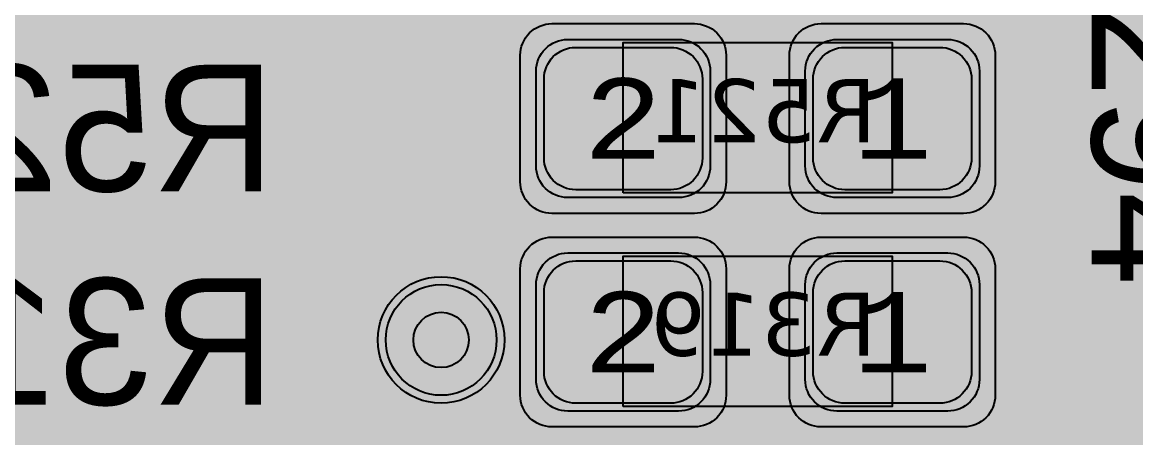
# Model space of a CAD drawing. Extents: x -28 to 199, y -61 to 255.
# Drawn here: x 21.35 to 28.39, y 190.08 to 192.71 of the extents above; entities that cross this region are included whole.
import ezdxf
from ezdxf.enums import TextEntityAlignment as Align

# ---------------------------------------------------------------- set-up
doc = ezdxf.new("R2010")
doc.units = 0
doc.header["$MEASUREMENT"] = 0
for name, color, linetype in [('ASSEMBLY_OUTLINES_BTM', 191, 'CONTINUOUS'), ('ASSEMBLY_PART_NUMBERS_BTM', 191, 'CONTINUOUS'), ('ASSEMBLY_PART_NUMBERS_TOP', 102, 'CONTINUOUS'), ('ASSEMBLY_REF_DES_BTM', 191, 'CONTINUOUS'), ('DRILL_DRAWING', 21, 'CONTINUOUS'), ('GENERATED_SILKSCREEN_BTM', 255, 'CONTINUOUS'), ('GENERATED_SILKSCREEN_TOP', 140, 'CONTINUOUS'), ('PART_PADS_SMD_BTM', 10, 'CONTINUOUS'), ('PIN_NUMBERS_BTM', 8, 'CONTINUOUS'), ('PIN_NUMBERS_TOP', 8, 'CONTINUOUS'), ('PLACEMENT_OUTLINES_BTM', 222, 'CONTINUOUS'), ('PLANE_DATA_LAYER_TOP', 150, 'CONTINUOUS'), ('PLANE_SHAPES_LAYER_2', 230, 'CONTINUOUS'), ('PLANE_SHAPES_LAYER_3', 81, 'CONTINUOUS'), ('PLANE_SHAPES_LAYER_TOP', 150, 'CONTINUOUS'), ('SILKSCREEN_OUTLINES_BTM', 211, 'CONTINUOUS'), ('SILKSCREEN_REF_DES_BTM', 211, 'CONTINUOUS'), ('SILKSCREEN_REF_DES_TOP', 150, 'CONTINUOUS'), ('SOLDERMASK_PADS_BTM', 12, 'CONTINUOUS'), ('SOLDERPASTE_PADS_BTM', 12, 'CONTINUOUS'), ('TRACES_LAYER_3', 81, 'CONTINUOUS'), ('TRACES_LAYER_BOTTOM', 10, 'CONTINUOUS'), ('TRACES_LAYER_TOP', 150, 'CONTINUOUS'), ('VIA_HOLES_LAYER_2', 30, 'CONTINUOUS'), ('VIA_HOLES_LAYER_3', 30, 'CONTINUOUS'), ('VIA_HOLES_LAYER_BOTTOM', 30, 'CONTINUOUS'), ('VIA_HOLES_LAYER_TOP', 30, 'CONTINUOUS'), ('VIA_PADS_LAYER_2', 230, 'CONTINUOUS'), ('VIA_PADS_LAYER_3', 81, 'CONTINUOUS'), ('VIA_PADS_LAYER_BOTTOM', 10, 'CONTINUOUS'), ('VIA_PADS_LAYER_TOP', 150, 'CONTINUOUS')]:
    doc.layers.add(name, color=color, linetype=linetype)
doc.styles.add('COURIER_NEW', font='COUR.TTF')
doc.styles.add('VERDANA', font='verdana.TTF')
doc.styles.add('VERIBEST_GERBER_0', font='txt')

msp = doc.modelspace()

# ---------------------------------------------------------------- hatches: boundary and pattern name
at = {"layer": 'PLANE_DATA_LAYER_TOP'}
h = msp.add_hatch(color=256, dxfattribs=at)
h.paths.add_polyline_path([(26.5, 188.8262, -0.414213562373095), (26.4238, 188.75), (25.6, 188.75, 0.414213562373095), (25.15, 188.3), (25.15, 187.2, 0.414213562373095), (25.6, 186.75), (26.4238, 186.75, -0.414213562373095), (26.5, 186.6738), (26.5, 185.232603, -0.1989099556854013), (26.477682, 185.178722), (26.212527, 184.913567, 0.1989121882725156), (26.088047, 184.613047), (26.088047, 177.549307, 0.1989121882725156), (26.212527, 177.248787), (26.477682, 176.983632, -0.1989099556853327), (26.5, 176.929751), (26.5, 175.1819, -0.414213562373095), (26.4238, 175.1057), (23.531424, 175.1057, -0.1989133663344379), (23.477542, 175.128018), (20.022318, 178.583242, -0.1989099556853327), (20, 178.637123), (20, 193.170514, -0.1989099556853327), (20.022318, 193.224395), (21.775605, 194.977682, -0.1989133663345065), (21.829487, 195), (26.017396, 195, -0.1989133663344944), (26.071278, 194.977682), (26.477682, 194.571278, -0.1989099556854013), (26.5, 194.517397)], flags=0)
h.paths.add_polyline_path([(23.099999999999998, 181, -0.9999999999999999), (24.3, 181, -0.9999999999999999)], flags=0)
h.paths.add_polyline_path([(23.4, 189.3, -0.9999999999999999), (24.6, 189.3, -0.9999999999999999)], flags=0)
h.paths.add_polyline_path([(23.4, 190.7, -0.9999999999999999), (24.6, 190.7, -0.9999999999999999)], flags=0)
h.paths.add_polyline_path([(22.949998, 193.25, -0.9999999999999999), (24.949998, 193.25, -0.9999999999999999)], flags=0)
h.paths.add_polyline_path([(24.5, 179.2, -0.9999999999999999), (25.700000000000003, 179.2, -0.9999999999999999)], flags=0)
at = {"layer": 'PLANE_SHAPES_LAYER_2'}
h = msp.add_hatch(color=256, dxfattribs=at)
h.paths.add_polyline_path([(169.5, 129.25), (149.5, 129.25), (142.25, 122), (142.25, 90.5), (147.5, 90.5), (147.5, 80), (154, 80), (154, 69.25), (131.75, 69.25), (131.75, 73.25), (121.25, 73.25), (121.25, 81), (110.5, 81), (110.5, 125.75), (106.5, 125.75), (106.5, 128.75), (93.5, 128.75), (93.5, 120.25), (91.75, 120.25), (91.75, 121.5), (80, 121.5), (80, 118.25), (73.25, 118.25), (73.25, 124.5), (67.5, 124.5), (67.5, 128), (57.75, 128), (57.75, 120.25), (55.25, 120.25), (55.25, 121.5), (47.5, 121.5), (47.5, 119), (35, 119), (35, 134.75), (32.75, 134.75), (32.75, 159.75), (29.25, 159.75), (29.25, 175.25), (22.5, 175.25), (22.5, 195.25), (17.25, 195.25), (17.25, 198), (22.5, 198), (22.5, 216.5), (40.25, 216.5), (40.25, 235.5), (54.5, 235.5), (54.5, 254), (87.25, 254), (87.25, 236.25), (86.25, 236.25), (86.25, 228.75), (81, 228.75), (81, 218.75), (95.25, 218.75), (95.25, 194.5), (87, 194.5), (87, 172), (131.1, 172), (131.1, 208.75), (115.5, 208.75), (115.5, 213.75), (106.75, 213.75), (106.75, 218.75), (110.25, 222.25), (110.25, 226.25), (142.5, 226.25), (142.5, 221.5), (160.5, 221.5), (160.5, 240.75), (169.5, 240.75)])
h.paths.add_polyline_path([(35.5, 149.5), (41.75, 149.5), (41.75, 152), (39.25, 152), (39.25, 154), (37.75, 154), (37.75, 152), (35.5, 152)], flags=16)
h.paths.add_polyline_path([(37.5, 125.75), (37.5, 128.75), (42.75, 128.75), (42.75, 125.75)], flags=16)
h.paths.add_polyline_path([(52, 127.75), (52, 130.75), (54.25, 130.75), (54.25, 127.75)], flags=16)
h.paths.add_polyline_path([(50.75, 219.5), (50.75, 226.5), (71.75, 226.5), (71.75, 219.5)], flags=16)
h.paths.add_polyline_path([(66.5, 150.75), (66.5, 177.5), (72.25, 177.5), (72.25, 150.75)], flags=16)
h.paths.add_polyline_path([(47.25, 185.25), (73, 185.25), (73, 188.25), (70.25, 188.25), (70.25, 191), (47.25, 191)], flags=16)
h.paths.add_polyline_path([(84.5, 208), (84.5, 212.75), (85, 212.75), (85, 208)], flags=16)
h.paths.add_polyline_path([(61.5, 137.25), (87.75, 137.25), (87.75, 140.5), (84.75, 140.5), (84.75, 143), (61.5, 143)], flags=16)
h.paths.add_polyline_path([(88.75, 127), (88.75, 130), (91, 130), (91, 127)], flags=16)
h.paths.add_polyline_path([(85.5, 130.25), (85.5, 132.5), (91, 132.5), (91, 130.25)], flags=16)
h.paths.add_polyline_path([(108.75, 142.25), (135.75, 142.25), (135.75, 145.75), (132.25, 145.75), (132.25, 149), (108.75, 149)], flags=16)
h.paths.add_polyline_path([(114.25, 126.75), (140.75, 126.75), (140.75, 129.75), (137.25, 129.75), (137.25, 133), (114.25, 133)], flags=16)
h.paths.add_polyline_path([(155.25, 180.25), (166.25, 180.25), (166.25, 186.25), (152.25, 186.25), (152.25, 183), (155.25, 183)], flags=16)
at = {"layer": 'PLANE_SHAPES_LAYER_3'}
h = msp.add_hatch(color=256, dxfattribs=at)
h.paths.add_polyline_path([(169.5, 129.25), (149.5, 129.25), (142.25, 122), (142.25, 90.5), (147.5, 90.5), (147.5, 80), (154, 80), (154, 69.25), (131.75, 69.25), (131.75, 73.25), (121.25, 73.25), (121.25, 81), (110.5, 81), (110.5, 125.75), (106.5, 125.75), (106.5, 128.75), (93.5, 128.75), (93.5, 120.25), (91.75, 120.25), (91.75, 121.5), (80, 121.5), (80, 118.25), (73.25, 118.25), (73.25, 124.5), (67.5, 124.5), (67.5, 127.75), (58.25, 127.75), (58.25, 130.25), (88.75, 130.25), (88.75, 127), (91, 127), (91, 132.5), (55, 132.5), (55, 131.25), (52, 131.25), (52, 127.75), (55, 127.75), (55, 127.25), (57.75, 127.25), (57.75, 120.25), (55.25, 120.25), (55.25, 121.5), (47.5, 121.5), (47.5, 119), (35, 119), (35, 134.75), (32.75, 134.75), (32.75, 159.75), (29.25, 159.75), (29.25, 175.25), (22.5, 175.25), (22.5, 195.25), (17.25, 195.25), (17.25, 198), (22.5, 198), (22.5, 216.5), (40.25, 216.5), (40.25, 235.5), (54.5, 235.5), (54.5, 254), (87.25, 254), (87.25, 236.25), (86.25, 236.25), (86.25, 228.75), (81, 228.75), (81, 218.75), (95.25, 218.75), (95.25, 194.5), (87, 194.5), (87, 172), (131.1, 172), (131.1, 208.75), (115.5, 208.75), (115.5, 213.75), (106.75, 213.75), (106.75, 218.75), (110.25, 222.25), (110.25, 226.25), (142.5, 226.25), (142.5, 221.5), (160.5, 221.5), (160.5, 240.75), (169.5, 240.75)])
h.paths.add_polyline_path([(35.5, 149.5), (41.75, 149.5), (41.75, 152), (39.25, 152), (39.25, 154), (37.75, 154), (37.75, 152), (35.5, 152)], flags=16)
h.paths.add_polyline_path([(37.5, 125.75), (37.5, 128.75), (42.75, 128.75), (42.75, 125.75)], flags=16)
h.paths.add_polyline_path([(50.75, 219.5), (50.75, 226.5), (71.75, 226.5), (71.75, 219.5)], flags=16)
h.paths.add_polyline_path([(66.5, 150.75), (66.5, 177.5), (72.25, 177.5), (72.25, 150.75)], flags=16)
h.paths.add_polyline_path([(47.25, 185.25), (73, 185.25), (73, 188.25), (70.25, 188.25), (70.25, 191), (47.25, 191)], flags=16)
h.paths.add_polyline_path([(84.5, 208), (84.5, 212.75), (85, 212.75), (85, 208)], flags=16)
h.paths.add_polyline_path([(61.5, 137.25), (87.75, 137.25), (87.75, 140.5), (84.75, 140.5), (84.75, 143), (61.5, 143)], flags=16)
h.paths.add_polyline_path([(108.75, 142.25), (135.75, 142.25), (135.75, 145.75), (132.25, 145.75), (132.25, 149), (108.75, 149)], flags=16)
h.paths.add_polyline_path([(114.25, 126.75), (140.75, 126.75), (140.75, 129.75), (137.25, 129.75), (137.25, 133), (114.25, 133)], flags=16)
h.paths.add_polyline_path([(155.25, 180.25), (166.25, 180.25), (166.25, 186.25), (152.25, 186.25), (152.25, 183), (155.25, 183)], flags=16)
at = {"layer": 'VIA_HOLES_LAYER_2'}
h = msp.add_hatch(color=256, dxfattribs=at)
edge = h.paths.add_edge_path()
edge.add_arc((24, 190.7), 0.175, 0, 360)
at = {"layer": 'VIA_HOLES_LAYER_3'}
h = msp.add_hatch(color=256, dxfattribs=at)
edge = h.paths.add_edge_path()
edge.add_arc((24, 190.7), 0.175, 0, 360)
at = {"layer": 'VIA_HOLES_LAYER_BOTTOM'}
h = msp.add_hatch(color=256, dxfattribs=at)
edge = h.paths.add_edge_path()
edge.add_arc((24, 190.7), 0.175, 0, 360)
at = {"layer": 'VIA_HOLES_LAYER_TOP'}
h = msp.add_hatch(color=256, dxfattribs=at)
edge = h.paths.add_edge_path()
edge.add_arc((24, 190.7), 0.175, 0, 360)

# ---------------------------------------------------------------- linework, layer by layer
at = {"layer": 'ASSEMBLY_OUTLINES_BTM'}
for points in [[(25.15, 191.629998), (25.15, 192.579998), (26.85, 192.579998), (26.85, 191.629998)], [(25.15, 190.28), (25.15, 191.23), (26.85, 191.23), (26.85, 190.28)]]:
    msp.add_lwpolyline(points, close=True, dxfattribs=at)
at = {"layer": 'GENERATED_SILKSCREEN_BTM', "const_width": 0.15}
for points in [[(26.292098, 192.580003, 1.22306e-05), (26.292089, 192.579993), (25.707911, 192.579993, 1.22306e-05), (25.707902, 192.580003), (26.292098, 192.580003)], [(26.283844, 191.629993), (25.716156, 191.629993, 1.1642e-05), (25.716164, 191.630003), (26.283836, 191.630003, 1.1642e-05), (26.283844, 191.629993)], [(26.292098, 191.230005, 1.22306e-05), (26.292089, 191.229995), (25.707911, 191.229995, 1.22306e-05), (25.707902, 191.230005), (26.292098, 191.230005)], [(26.283844, 190.279995), (25.716156, 190.279995, 1.1642e-05), (25.716164, 190.280005), (26.283836, 190.280005, 1.1642e-05), (26.283844, 190.279995)]]:
    msp.add_lwpolyline(points, format="xyb", dxfattribs=at)
for points in [[(21.936, 192.151198), (21.9392, 192.150398), (21.9416, 192.149598), (21.9448, 192.147998), (22.0536, 192.059998), (22.0536, 192.393598), (21.5312, 192.393598), (21.5256, 192.395198), (21.5208, 192.398398), (21.5184, 192.403998), (21.5176, 192.409598), (21.5184, 192.415998), (21.5208, 192.420798), (21.5256, 192.424798), (21.5312, 192.426398), (22.0712, 192.426398), (22.0768, 192.424798), (22.0816, 192.420798), (22.0856, 192.415998), (22.0872, 192.410398), (22.0872, 192.025598), (22.0864, 192.019998), (22.084, 192.015998), (22.0808, 192.013598), (22.0752, 192.011998), (22.072, 192.010398), (22.068, 192.009598), (22.064, 192.010398), (22.0608, 192.012798), (21.9304, 192.119198), (21.672, 192.119198), (21.5472, 192.017598), (21.5472, 191.759998), (21.672, 191.659998), (21.9304, 191.659998), (22.0608, 191.765598), (22.0664, 191.767998), (22.0712, 191.767998), (22.0768, 191.764798), (22.0808, 191.760798), (22.084, 191.755198), (22.0856, 191.749598), (22.0848, 191.746398), (22.084, 191.743998), (22.0824, 191.741598), (22.08, 191.739998), (21.9448, 191.629598), (21.9424, 191.627998), (21.9392, 191.627998), (21.936, 191.626398), (21.6664, 191.626398), (21.6648, 191.626398), (21.6632, 191.627198), (21.6624, 191.627198), (21.6608, 191.627998), (21.6592, 191.627998), (21.656, 191.629598), (21.5208, 191.739998), (21.5184, 191.742398), (21.5176, 191.743998), (21.516, 191.748798), (21.5152, 191.751998), (21.5152, 192.025598), (21.516, 192.028798), (21.5176, 192.033598), (21.5176, 192.035198), (21.5192, 192.035998), (21.52, 192.037598), (21.5208, 192.039198), (21.656, 192.147998), (21.66, 192.149598), (21.6632, 192.150398), (21.6664, 192.151198), (21.936, 192.151198)], [(22.276, 192.122398), (22.2736, 192.123998), (22.2728, 192.127998), (22.2712, 192.131998), (22.2704, 192.135998), (22.2704, 192.300798), (22.2712, 192.304798), (22.2728, 192.307198), (22.2728, 192.309598), (22.2736, 192.310398), (22.2752, 192.311198), (22.276, 192.312798), (22.412, 192.423198), (22.416, 192.424798), (22.4192, 192.425598), (22.4224, 192.426398), (22.8256, 192.426398), (22.8328, 192.424798), (22.8376, 192.420798), (22.8416, 192.415998), (22.8432, 192.410398), (22.8432, 191.642398), (22.8416, 191.635998), (22.8376, 191.631998), (22.8328, 191.629598), (22.8272, 191.628798), (22.8208, 191.629598), (22.8152, 191.631998), (22.8112, 191.635998), (22.8096, 191.642398), (22.8096, 192.010398), (22.4336, 192.010398), (22.3024, 191.637598), (22.2992, 191.631998), (22.2936, 191.628798), (22.288, 191.627998), (22.2824, 191.629598), (22.2776, 191.631998), (22.2736, 191.635998), (22.272, 191.641598), (22.2728, 191.647998), (22.404, 192.020798), (22.276, 192.122398)], [(21.1744, 192.393598), (21.3048, 192.287198), (21.3104, 192.285598), (21.316, 192.286398), (21.3208, 192.288798), (21.3248, 192.293598), (21.3272, 192.298398), (21.328, 192.303998), (21.3272, 192.309598), (21.3256, 192.311998), (21.3232, 192.313598), (21.1888, 192.423198)], [(22.8096, 192.393598), (22.4272, 192.393598), (22.3024, 192.292798), (22.3024, 192.143998), (22.4272, 192.042398), (22.8096, 192.042398), (22.8096, 192.393598)], [(20.7648, 192.177598), (21.2976, 191.744798), (21.2976, 191.659198), (20.7752, 191.659198)], [(20.7752, 191.626398), (21.3144, 191.626398), (21.3208, 191.627998), (21.3248, 191.631998), (21.3288, 191.635998), (21.3304, 191.642398), (21.3304, 191.751998), (21.3296, 191.754398), (21.328, 191.759998), (21.3264, 191.762398), (21.3256, 191.763998), (21.3232, 191.765598), (20.7912, 192.199198)], [(21.9448, 190.2796), (22.08, 190.3892), (22.0824, 190.3908), (22.084, 190.3932), (22.0848, 190.3956), (22.0848, 190.398), (22.084, 190.4036), (22.0808, 190.4092), (22.0768, 190.4132), (22.072, 190.4164), (22.0664, 190.4172), (22.0608, 190.4156), (21.9304, 190.3092), (21.672, 190.3092), (21.5472, 190.41), (21.5472, 190.5588), (21.6704, 190.6604), (21.8032, 190.6604), (21.8096, 190.662), (21.8136, 190.6652), (21.816, 190.6708), (21.8168, 190.6764), (21.816, 190.682), (21.8136, 190.6868), (21.8096, 190.6908), (21.8032, 190.6924), (21.6704, 190.6924), (21.5472, 190.794), (21.5472, 190.9428), (21.672, 191.0436), (21.9304, 191.0436), (22.0608, 190.9372), (22.0664, 190.9356), (22.072, 190.9364), (22.0768, 190.9388), (22.0808, 190.9436), (22.084, 190.9484), (22.0848, 190.954), (22.0848, 190.9572), (22.084, 190.9596), (22.0824, 190.962), (22.08, 190.9636), (21.9448, 191.0732), (21.9424, 191.074), (21.94, 191.0748), (21.9392, 191.0756), (21.936, 191.0764), (21.6664, 191.0764), (21.6624, 191.0756), (21.6608, 191.0748), (21.6592, 191.074), (21.656, 191.0732), (21.5208, 190.9636), (21.5184, 190.9596), (21.5176, 190.9564), (21.516, 190.954), (21.5152, 190.9508), (21.5152, 190.786), (21.516, 190.7836), (21.5176, 190.778), (21.5184, 190.774), (21.5208, 190.7724), (21.6384, 190.6764), (21.5208, 190.5804), (21.52, 190.5788), (21.5184, 190.5772), (21.5176, 190.5764), (21.5176, 190.5748), (21.516, 190.5692), (21.5152, 190.5668), (21.5152, 190.402), (21.516, 190.398), (21.5176, 190.3948), (21.5184, 190.3916), (21.5208, 190.3892), (21.656, 190.2796), (21.6592, 190.278), (21.66, 190.2772), (21.6624, 190.2772), (21.6632, 190.2764), (21.664, 190.2764), (21.6664, 190.2764), (21.936, 190.2764), (21.9392, 190.2772), (21.9424, 190.278), (21.9448, 190.2796)], [(22.276, 190.7724), (22.2736, 190.774), (22.2728, 190.778), (22.2712, 190.782), (22.2704, 190.786), (22.2704, 190.9508), (22.2712, 190.9548), (22.2728, 190.9572), (22.2728, 190.9596), (22.2736, 190.9604), (22.2752, 190.9612), (22.276, 190.9628), (22.412, 191.0732), (22.416, 191.0748), (22.4192, 191.0756), (22.4224, 191.0764), (22.8256, 191.0764), (22.8328, 191.0748), (22.8376, 191.0708), (22.8416, 191.066), (22.8432, 191.0604), (22.8432, 190.2924), (22.8416, 190.286), (22.8376, 190.282), (22.8328, 190.2796), (22.8272, 190.2788), (22.8208, 190.2796), (22.8152, 190.282), (22.8112, 190.286), (22.8096, 190.2924), (22.8096, 190.6604), (22.4336, 190.6604), (22.3024, 190.2876), (22.2992, 190.282), (22.2936, 190.2788), (22.288, 190.278), (22.2824, 190.2796), (22.2776, 190.282), (22.2736, 190.286), (22.272, 190.2916), (22.2728, 190.298), (22.404, 190.6708), (22.276, 190.7724)], [(22.8096, 191.0436), (22.4272, 191.0436), (22.3024, 190.9428), (22.3024, 190.794), (22.4272, 190.6924), (22.8096, 190.6924), (22.8096, 191.0436)]]:
    msp.add_lwpolyline(points, dxfattribs=at)
at = {"layer": 'GENERATED_SILKSCREEN_TOP', "const_width": 0.15}
for points in [[(28.6644, 192.172), (28.2316, 192.7048), (28.146, 192.7048), (28.146, 192.1824), (28.1444, 192.1768), (28.1412, 192.172), (28.1356, 192.1696), (28.1292, 192.1688), (28.1236, 192.1696), (28.118, 192.172), (28.1148, 192.1768), (28.1132, 192.1824), (28.1132, 192.7216), (28.1148, 192.728), (28.1188, 192.732), (28.1236, 192.736), (28.1292, 192.7376), (28.2388, 192.7376), (28.2412, 192.7368), (28.2468, 192.7352), (28.2492, 192.7336), (28.2508, 192.732), (28.2524, 192.7304), (28.686, 192.1984)], [(28.1164, 191.84), (28.226, 191.9744), (28.23, 191.9784), (28.2348, 191.9792), (28.2404, 191.9784), (28.246, 191.9752), (28.2508, 191.972), (28.2532, 191.9664), (28.254, 191.9616), (28.2524, 191.956), (28.146, 191.8256), (28.146, 191.5672), (28.2468, 191.4424), (28.534, 191.4424), (28.446, 191.5512), (28.4444, 191.5544), (28.4436, 191.5552), (28.4428, 191.5576), (28.4428, 191.5608), (28.4428, 191.8304), (28.4428, 191.8336), (28.4452, 191.8384), (28.446, 191.84), (28.5548, 191.9744)], [(28.7876, 191.4104), (28.2388, 191.4104), (28.2364, 191.4112), (28.2308, 191.4128), (28.2292, 191.4136), (28.226, 191.416), (28.1164, 191.5504), (28.1148, 191.5544), (28.114, 191.5552), (28.114, 191.5568), (28.114, 191.5584), (28.1132, 191.5592), (28.1132, 191.5608), (28.1132, 191.8304), (28.114, 191.8336), (28.1148, 191.8368), (28.1164, 191.84)], [(28.886, 190.736), (28.4004, 191.2216), (28.3956, 191.2248), (28.3908, 191.2264), (28.386, 191.2256), (28.3804, 191.2224), (28.3764, 191.2208), (28.374, 191.2176), (28.3724, 191.2144), (28.3716, 191.2104), (28.3716, 190.74), (28.1292, 190.74)], [(28.4052, 191.1704), (28.834, 190.74), (28.4052, 190.74), (28.4052, 191.1704)], [(28.1292, 190.74), (28.1236, 190.7392), (28.1188, 190.7352), (28.1164, 190.7296), (28.1156, 190.724), (28.1164, 190.7184), (28.1188, 190.7136), (28.1236, 190.7096), (28.1292, 190.708), (28.3716, 190.708), (28.3716, 190.6704), (28.3732, 190.6648), (28.3764, 190.66), (28.382, 190.6576), (28.3876, 190.6568), (28.394, 190.6576), (28.3996, 190.66), (28.4036, 190.6648), (28.4052, 190.6704), (28.4052, 190.708), (28.8748, 190.708)]]:
    msp.add_lwpolyline(points, dxfattribs=at)
at = {"layer": 'PART_PADS_SMD_BTM'}
for points in [[(25.7, 191.799998, -0.4142135624), (25.5, 191.599998), (24.8, 191.599998, -0.4142135624), (24.6, 191.799998), (24.6, 192.399998, -0.4142135624), (24.8, 192.599998), (25.5, 192.599998, -0.4142135624), (25.7, 192.399998)], [(27.4, 191.799998, -0.4142135624), (27.2, 191.599998), (26.5, 191.599998, -0.4142135624), (26.3, 191.799998), (26.3, 192.399998, -0.4142135624), (26.5, 192.599998), (27.2, 192.599998, -0.4142135624), (27.4, 192.399998)], [(25.7, 190.45, -0.4142135624), (25.5, 190.25), (24.8, 190.25, -0.4142135624), (24.6, 190.45), (24.6, 191.05, -0.4142135624), (24.8, 191.25), (25.5, 191.25, -0.4142135624), (25.7, 191.05)], [(27.4, 190.45, -0.4142135624), (27.2, 190.25), (26.5, 190.25, -0.4142135624), (26.3, 190.45), (26.3, 191.05, -0.4142135624), (26.5, 191.25), (27.2, 191.25, -0.4142135624), (27.4, 191.05)]]:
    msp.add_lwpolyline(points, format="xyb", close=True, dxfattribs=at)
at = {"layer": 'PLACEMENT_OUTLINES_BTM'}
for points in [[(25.15, 191.629998), (25.15, 192.579998), (26.85, 192.579998), (26.85, 191.629998)], [(25.15, 190.28), (25.15, 191.23), (26.85, 191.23), (26.85, 190.28)]]:
    msp.add_lwpolyline(points, close=True, dxfattribs=at)
at = {"layer": 'PLANE_SHAPES_LAYER_TOP'}
msp.add_solid([(20, 174.75), (26.5, 174.75), (20, 195), (26.5, 195)], dxfattribs=at)
at = {"layer": 'SILKSCREEN_OUTLINES_BTM'}
for points in [[(25.15, 191.629998), (25.15, 192.579998), (26.85, 192.579998), (26.85, 191.629998)], [(25.15, 190.28), (25.15, 191.23), (26.85, 191.23), (26.85, 190.28)]]:
    msp.add_lwpolyline(points, close=True, dxfattribs=at)
at = {"layer": 'SOLDERMASK_PADS_BTM'}
for points in [[(25.8, 191.699998, -0.4142135624), (25.6, 191.499998), (24.7, 191.499998, -0.4142135624), (24.5, 191.699998), (24.5, 192.499998, -0.4142135624), (24.7, 192.699998), (25.6, 192.699998, -0.4142135624), (25.8, 192.499998)], [(27.5, 191.699998, -0.4142135624), (27.3, 191.499998), (26.4, 191.499998, -0.4142135624), (26.2, 191.699998), (26.2, 192.499998, -0.4142135624), (26.4, 192.699998), (27.3, 192.699998, -0.4142135624), (27.5, 192.499998)], [(25.8, 190.35, -0.4142135624), (25.6, 190.15), (24.7, 190.15, -0.4142135624), (24.5, 190.35), (24.5, 191.15, -0.4142135624), (24.7, 191.35), (25.6, 191.35, -0.4142135624), (25.8, 191.15)], [(27.5, 190.35, -0.4142135624), (27.3, 190.15), (26.4, 190.15, -0.4142135624), (26.2, 190.35), (26.2, 191.15, -0.4142135624), (26.4, 191.35), (27.3, 191.35, -0.4142135624), (27.5, 191.15)]]:
    msp.add_lwpolyline(points, format="xyb", close=True, dxfattribs=at)
at = {"layer": 'SOLDERPASTE_PADS_BTM'}
for points in [[(25.65, 191.849998, -0.4142135624), (25.45, 191.649998), (24.85, 191.649998, -0.4142135624), (24.65, 191.849998), (24.65, 192.349998, -0.4142135624), (24.85, 192.549998), (25.45, 192.549998, -0.4142135624), (25.65, 192.349998)], [(27.35, 191.849998, -0.4142135624), (27.15, 191.649998), (26.55, 191.649998, -0.4142135624), (26.35, 191.849998), (26.35, 192.349998, -0.4142135624), (26.55, 192.549998), (27.15, 192.549998, -0.4142135624), (27.35, 192.349998)], [(25.65, 190.5, -0.4142135624), (25.45, 190.3), (24.85, 190.3, -0.4142135624), (24.65, 190.5), (24.65, 191, -0.4142135624), (24.85, 191.2), (25.45, 191.2, -0.4142135624), (25.65, 191)], [(27.35, 190.5, -0.4142135624), (27.15, 190.3), (26.55, 190.3, -0.4142135624), (26.35, 190.5), (26.35, 191, -0.4142135624), (26.55, 191.2), (27.15, 191.2, -0.4142135624), (27.35, 191)]]:
    msp.add_lwpolyline(points, format="xyb", close=True, dxfattribs=at)
at = {"layer": 'TRACES_LAYER_3', "const_width": 0.5}
msp.add_lwpolyline([(23.7, 181), (23.7, 181.74203), (23.156702, 182.285328), (23.156702, 187.244466), (24.804104, 188.891868), (24.804104, 189.895896), (24, 190.7)], dxfattribs=at)
at = {"layer": 'TRACES_LAYER_BOTTOM', "const_width": 0.35}
for points in [[(25.15, 192.099998), (23.870149, 192.099998), (23.002811, 191.23266), (23.002811, 184.290505), (24.043316, 183.25)], [(26.85, 190.75), (26.85, 192.099998)], [(24, 190.7), (24.05, 190.75), (25.15, 190.75)], [(26.85, 190.75), (26.85, 189.25)]]:
    msp.add_lwpolyline(points, dxfattribs=at)
at = {"layer": 'TRACES_LAYER_TOP', "const_width": 0.35}
msp.add_lwpolyline([(25.9, 195.75), (27.95, 193.7), (27.95, 187.75)], dxfattribs=at)
at = {"layer": 'VIA_HOLES_LAYER_2'}
msp.add_circle((24, 190.7), 0.175, dxfattribs=at)
at = {"layer": 'VIA_HOLES_LAYER_3'}
msp.add_circle((24, 190.7), 0.175, dxfattribs=at)
at = {"layer": 'VIA_HOLES_LAYER_BOTTOM'}
msp.add_circle((24, 190.7), 0.175, dxfattribs=at)
at = {"layer": 'VIA_HOLES_LAYER_TOP'}
msp.add_circle((24, 190.7), 0.175, dxfattribs=at)
at = {"layer": 'VIA_PADS_LAYER_2'}
msp.add_circle((24, 190.7), 0.4, dxfattribs=at)
at = {"layer": 'VIA_PADS_LAYER_3'}
msp.add_circle((24, 190.7), 0.4, dxfattribs=at)
at = {"layer": 'VIA_PADS_LAYER_BOTTOM'}
msp.add_circle((24, 190.7), 0.35, dxfattribs=at)
at = {"layer": 'VIA_PADS_LAYER_TOP'}
msp.add_circle((24, 190.7), 0.35, dxfattribs=at)

# ---------------------------------------------------------------- texts
at = {"layer": 'ASSEMBLY_PART_NUMBERS_BTM', "style": 'VERIBEST_GERBER_0', "text_generation_flag": 2}
for s, p in [('NLFV32T-1R0M-EF', (21.04, 216)), ('GRM1885C1H471JA01D', (25.29, 207.5)), ('ERJ-6ENF2671V', (27.29, 207.25)), ('ERJ-6ENF2432V', (20.79, 204.75)), ('TAJB226M020RNJ', (21.71, 201.75))]:
    msp.add_text(s, height=2.032, rotation=90, dxfattribs=at).set_placement(p, align=Align.TOP_LEFT)
for s, p in [('ERJ-3EKF2052V', (30, 194.29)), ('ERJ-3EKF1022V', (34.25, 192.21)), ('CL10C010BB8NNNC', (30, 190.71))]:
    msp.add_text(s, height=2.032, dxfattribs=at).set_placement(p, align=Align.TOP_LEFT)
at = {"layer": 'ASSEMBLY_PART_NUMBERS_TOP', "style": 'VERIBEST_GERBER_0'}
for s, p in [('ERJ-8GEYJ182V', (21.96, 206.5)), ('ERJ-3EKF10R7V', (29.21, 190.75))]:
    msp.add_text(s, height=2.032, rotation=270, dxfattribs=at).set_placement(p, align=Align.TOP_LEFT)
for s, p in [('ERJ-3EKF10R0V', (26.75, 193.21)), ('CL21B106KOQNNNE', (27, 190.29))]:
    msp.add_text(s, height=2.032, dxfattribs=at).set_placement(p, align=Align.TOP_LEFT)
at = {"layer": 'ASSEMBLY_REF_DES_BTM', "style": 'VERDANA', "text_generation_flag": 2}
for s, p in [('R521', (26.75, 192.349998)), ('R319', (26.75, 191))]:
    msp.add_text(s, height=0.4, dxfattribs=at).set_placement(p, align=Align.TOP_LEFT)
at = {"layer": 'DRILL_DRAWING', "style": 'VERIBEST_GERBER_0'}
for s, p in [('T', (23.949998, 193.25)), ('A', (24, 190.7)), ('A', (24, 189.3))]:
    msp.add_text(s, height=2, dxfattribs=at).set_placement(p, align=Align.MIDDLE_CENTER)
at = {"layer": 'PIN_NUMBERS_BTM', "style": 'COURIER_NEW'}
for s, p in [('2', (25.15, 192.099998)), ('1', (26.85, 192.099998)), ('2', (25.15, 190.75)), ('1', (26.85, 190.75))]:
    msp.add_text(s, height=0.508, dxfattribs=at).set_placement(p, align=Align.MIDDLE_CENTER)
at = {"layer": 'PIN_NUMBERS_TOP', "style": 'COURIER_NEW'}
for s, p in [('2', (25.15, 192.099998)), ('1', (26.85, 192.099998)), ('2', (25.15, 190.75)), ('1', (26.85, 190.75))]:
    msp.add_text(s, height=0.508, dxfattribs=at).set_placement(p, align=Align.MIDDLE_CENTER)
at = {"layer": 'SILKSCREEN_REF_DES_BTM', "style": 'VERIBEST_GERBER_0', "text_generation_flag": 2}
for s, p in [('R521', (22.95, 192.439998)), ('R319', (22.95, 191.09))]:
    msp.add_text(s, height=0.8, dxfattribs=at).set_placement(p, align=Align.TOP_LEFT)
at = {"layer": 'SILKSCREEN_REF_DES_TOP', "style": 'VERIBEST_GERBER_0'}
msp.add_text('C294', height=0.8, rotation=270, dxfattribs=at).set_placement((28.91, 193.6), align=Align.TOP_LEFT)

doc.saveas('drawing.dxf')
